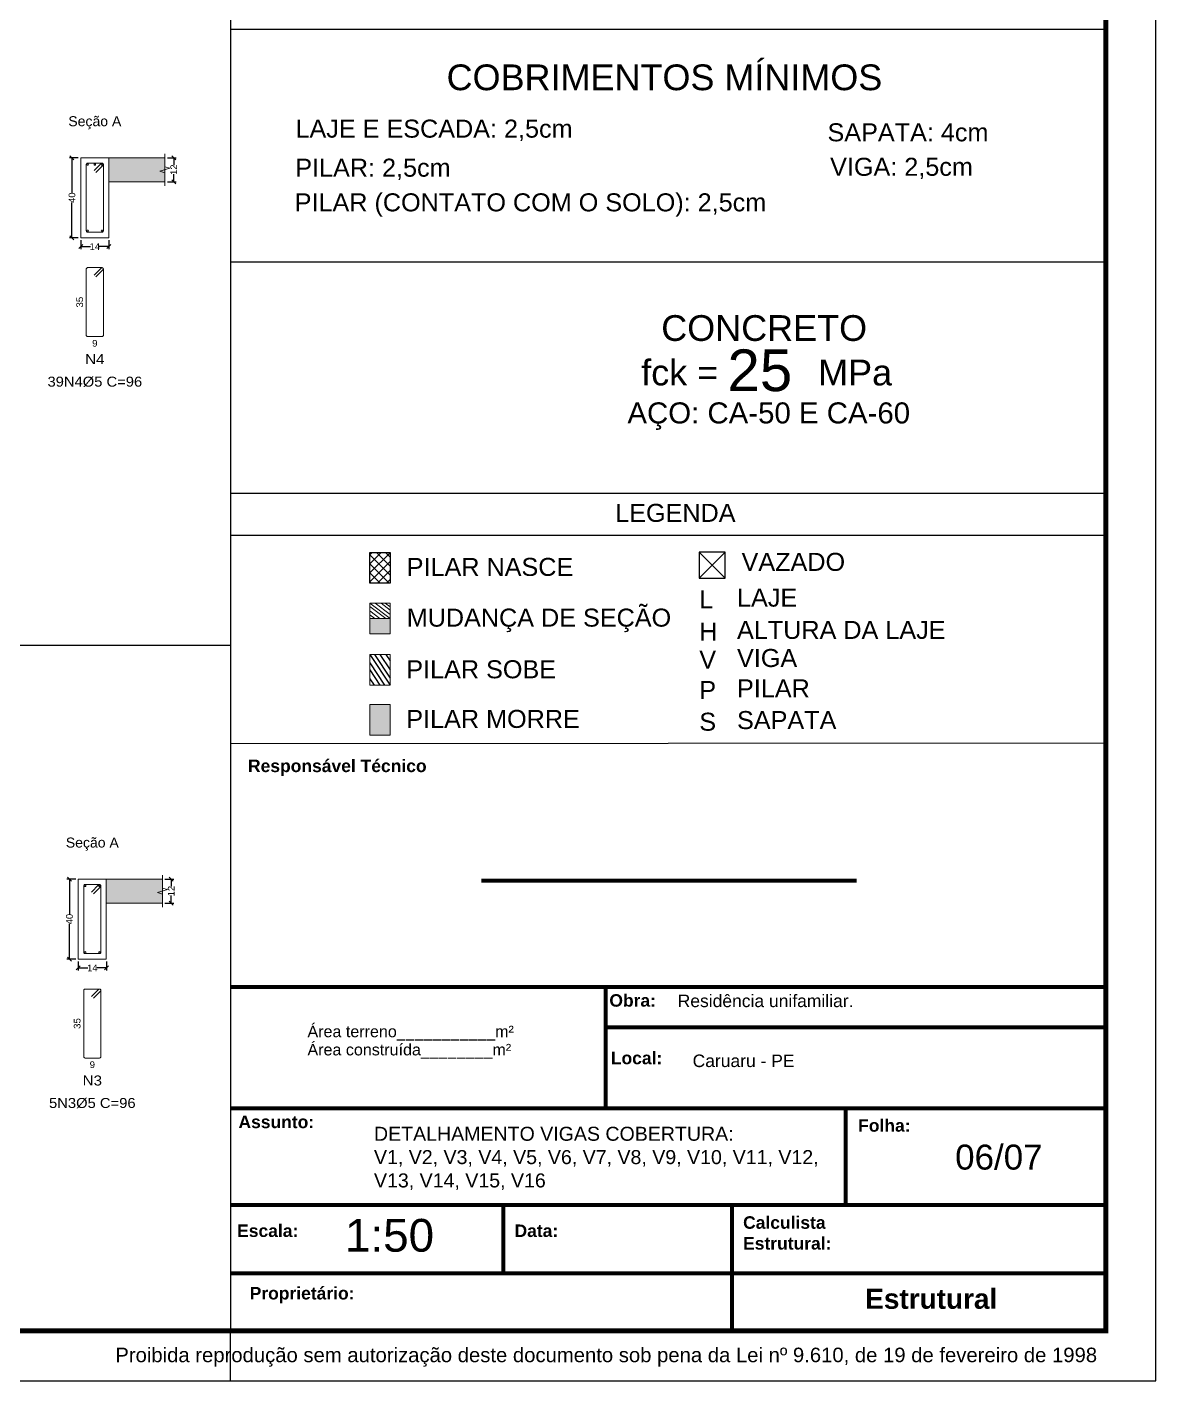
# Model space of a CAD drawing. Header units: centimetres. Extents: x 3194 to 3278, y -951 to -517.
# Drawn here: x 3255.85 to 3278.42, y -889.51 to -862.43 of the extents above; entities that cross this region are included whole.
import ezdxf
from ezdxf.enums import TextEntityAlignment as Align

# ---------------------------------------------------------------- set-up
doc = ezdxf.new("R2010")
doc.units = ezdxf.units.CM
for name, color, linetype, lineweight in [('ARM_LONGITUDINAL_Ø8', 32, 'Continuous', 9), ('ARM_TRANSVERSAL_Ø5', 120, 'Continuous', 9), ('G-ANNO-TEXT', 231, 'Continuous', 30), ('SEC_CONT_LAJES_CORTE', 8, 'Continuous', 9), ('SEC_CONT_VIG_CONCRETO_CORTE', 7, 'Continuous', 9), ('SEC_COTAS_SEC_DIM_VIGA', 8, 'Continuous', 0), ('SEC_COTAS_TEXTOS_DETALHE_ESTRIBOS', 8, 'Continuous', 0), ('SEC_REF_TXT_NOMES', 2, 'Continuous', 9), ('SEC_REF_TXT_POSICOES_ARM_ESTRIBOS', 7, 'Continuous', 9)]:
    doc.layers.add(name, color=color, linetype=linetype, lineweight=lineweight)
for name, color, linetype in [('ARQ-FOLHA', 7, 'Continuous'), ('Camada 1', 7, 'Continuous'), ('COTA CYPE', 31, 'Continuous'), ('PDF_1', 7, 'Continuous'), ('PDF_PILAR_BETAO', 7, 'Continuous'), ('PDF_Text', 7, 'Continuous')]:
    doc.layers.add(name, color=color, linetype=linetype)
doc.styles.add('ARIAL', font='arial.ttf')
doc.styles.add('Arial_1', font='arial.ttf')
doc.styles.add('Arial_2', font='arial.ttf', dxfattribs={"height": 5})
doc.styles.add('Arial_3', font='arial.ttf', dxfattribs={"height": 2.3})
doc.styles.add('Arial_B', font='arialbd.ttf', dxfattribs={"height": 2.5})
doc.styles.add('Arial_B_1', font='arialbd.ttf', dxfattribs={"height": 4})
doc.styles.add('CYPETXT', font='arial.ttf', dxfattribs={"height": 0.2})
doc.styles.add('CYPETXT_0.2', font='arial.ttf', dxfattribs={"height": 0.133333})
doc.styles.add('PDF Arial', font='arial.ttf')
doc.styles.add('TQS_ARIAL', font='arial.ttf')
doc.dimstyles.new('cype_oblique', dxfattribs={"dimtxt": 0.18, "dimasz": 0.18, "dimexe": 0.05, "dimexo": 0.05, "dimgap": 0, "dimtad": 0, "dimdec": 4, "dimzin": 0, "dimdsep": 46, "dimtxsty": 'CYPETXT_0.2', "dimblk": 'OBLIQUE', "dimtsz": 0.04, "dimcen": 0.09, "dimadec": 0, "dimazin": 0, "dimtfac": 1, "dimtdec": 4, "dimtofl": 0, "dimtmove": 2, "dimatfit": 3, "dimfxl": 1, "dimtolj": 1, "dimtzin": 0, "dimarcsym": 0})

# ---------------------------------------------------------------- blocks, each defined once
blk = doc.blocks.new('*D1377')
at = {"layer": 'Defpoints', "color": 0, "transparency": 16777216}
for p in [(3256.926, -866.64), (3257.486, -866.64), (3257.486, -866.818)]:
    blk.add_point(p, dxfattribs=at)
at = {"layer": 'SEC_COTAS_SEC_DIM_VIGA', "color": 0, "lineweight": -2, "transparency": 16777216}
for p, q in [((3256.886, -866.858), (3256.966, -866.778)), ((3256.926, -866.69), (3256.926, -866.868)), ((3256.926, -866.818), (3257.117, -866.818)), ((3257.486, -866.818), (3257.295, -866.818)), ((3257.446, -866.858), (3257.526, -866.778)), ((3257.486, -866.69), (3257.486, -866.868))]:
    blk.add_line(p, q, dxfattribs=at)
at = {"layer": 'SEC_COTAS_SEC_DIM_VIGA', "color": 0, "transparency": 16777216, "insert": (3257.206, -866.818), "char_height": 0.1333, "attachment_point": 5, "style": 'CYPETXT_0.2'}
blk.add_mtext('\\A1;14', dxfattribs=at)
blk = doc.blocks.new('_OBLIQUE')
at = {"color": 0, "linetype": 'ByBlock'}
blk.add_line((-0.5, -0.5), (0.5, 0.5), dxfattribs=at)
blk = doc.blocks.new('*D1378')
at = {"layer": 'Defpoints', "color": 0, "transparency": 16777216}
for p in [(3256.749, -865.04), (3256.926, -865.04), (3256.926, -866.64)]:
    blk.add_point(p, dxfattribs=at)
at = {"layer": 'SEC_COTAS_SEC_DIM_VIGA', "color": 0, "lineweight": -2, "transparency": 16777216}
for p, q in [((3256.876, -865.04), (3256.699, -865.04)), ((3256.789, -865.08), (3256.709, -865)), ((3256.749, -865.04), (3256.749, -865.742)), ((3256.749, -866.64), (3256.749, -865.938)), ((3256.876, -866.64), (3256.699, -866.64)), ((3256.789, -866.68), (3256.709, -866.6))]:
    blk.add_line(p, q, dxfattribs=at)
at = {"layer": 'SEC_COTAS_SEC_DIM_VIGA', "color": 0, "transparency": 16777216, "insert": (3256.749, -865.84), "char_height": 0.1333, "attachment_point": 5, "rotation": 90, "style": 'CYPETXT_0.2'}
blk.add_mtext('\\A1;40', dxfattribs=at)
blk = doc.blocks.new('*D1379')
at = {"layer": 'Defpoints', "color": 0, "transparency": 16777216}
for p in [(3258.606, -865.04), (3258.783, -865.04), (3258.606, -865.52)]:
    blk.add_point(p, dxfattribs=at)
at = {"layer": 'SEC_COTAS_SEC_DIM_VIGA', "color": 0, "lineweight": -2, "transparency": 16777216}
for p, q in [((3258.656, -865.04), (3258.833, -865.04)), ((3258.823, -865.08), (3258.743, -865)), ((3258.783, -865.04), (3258.783, -865.192)), ((3258.783, -865.52), (3258.783, -865.369)), ((3258.656, -865.52), (3258.833, -865.52)), ((3258.823, -865.56), (3258.743, -865.48))]:
    blk.add_line(p, q, dxfattribs=at)
at = {"layer": 'SEC_COTAS_SEC_DIM_VIGA', "color": 0, "transparency": 16777216, "insert": (3258.783, -865.28), "char_height": 0.1333, "attachment_point": 5, "rotation": 90, "style": 'CYPETXT_0.2'}
blk.add_mtext('\\A1;12', dxfattribs=at)
blk = doc.blocks.new('*D1553')
at = {"layer": 'Defpoints', "color": 0, "transparency": 16777216}
for p in [(3256.876, -881.069), (3257.436, -881.069), (3257.436, -881.246)]:
    blk.add_point(p, dxfattribs=at)
at = {"layer": 'SEC_COTAS_SEC_DIM_VIGA', "color": 0, "lineweight": -2, "transparency": 16777216}
for p, q in [((3256.876, -881.119), (3256.876, -881.296)), ((3257.436, -881.119), (3257.436, -881.296)), ((3256.836, -881.286), (3256.916, -881.206)), ((3256.876, -881.246), (3257.067, -881.246)), ((3257.436, -881.246), (3257.245, -881.246)), ((3257.396, -881.286), (3257.476, -881.206))]:
    blk.add_line(p, q, dxfattribs=at)
at = {"layer": 'SEC_COTAS_SEC_DIM_VIGA', "color": 0, "transparency": 16777216, "insert": (3257.156, -881.246), "char_height": 0.1333, "attachment_point": 5, "style": 'CYPETXT_0.2'}
blk.add_mtext('\\A1;14', dxfattribs=at)
blk = doc.blocks.new('*D1554')
at = {"layer": 'Defpoints', "color": 0, "transparency": 16777216}
for p in [(3256.698, -879.469), (3256.876, -879.469), (3256.876, -881.069)]:
    blk.add_point(p, dxfattribs=at)
at = {"layer": 'SEC_COTAS_SEC_DIM_VIGA', "color": 0, "lineweight": -2, "transparency": 16777216}
for p, q in [((3256.826, -879.469), (3256.648, -879.469)), ((3256.738, -879.509), (3256.658, -879.429)), ((3256.698, -879.469), (3256.698, -880.171)), ((3256.698, -881.069), (3256.698, -880.367)), ((3256.826, -881.069), (3256.648, -881.069)), ((3256.738, -881.109), (3256.658, -881.029))]:
    blk.add_line(p, q, dxfattribs=at)
at = {"layer": 'SEC_COTAS_SEC_DIM_VIGA', "color": 0, "transparency": 16777216, "insert": (3256.698, -880.269), "char_height": 0.1333, "attachment_point": 5, "rotation": 90, "style": 'CYPETXT_0.2'}
blk.add_mtext('\\A1;40', dxfattribs=at)
blk = doc.blocks.new('*D1555')
at = {"layer": 'Defpoints', "color": 0, "transparency": 16777216}
for p in [(3258.556, -879.469), (3258.733, -879.469), (3258.556, -879.949)]:
    blk.add_point(p, dxfattribs=at)
at = {"layer": 'SEC_COTAS_SEC_DIM_VIGA', "color": 0, "lineweight": -2, "transparency": 16777216}
for p, q in [((3258.606, -879.469), (3258.783, -879.469)), ((3258.773, -879.509), (3258.693, -879.429)), ((3258.733, -879.469), (3258.733, -879.62)), ((3258.733, -879.949), (3258.733, -879.797)), ((3258.606, -879.949), (3258.783, -879.949)), ((3258.773, -879.989), (3258.693, -879.909))]:
    blk.add_line(p, q, dxfattribs=at)
at = {"layer": 'SEC_COTAS_SEC_DIM_VIGA', "color": 0, "transparency": 16777216, "insert": (3258.733, -879.709), "char_height": 0.1333, "attachment_point": 5, "rotation": 90, "style": 'CYPETXT_0.2'}
blk.add_mtext('\\A1;12', dxfattribs=at)
blk = doc.blocks.new('FOLHA A1')
at = {"layer": 'ARQ-FOLHA'}
for p, q in [((841, -594), (841, 0)), ((656, -594), (656, -584)), ((0, -594), (841, -594))]:
    blk.add_line(p, q, dxfattribs=at)
at = {"layer": 'ARQ-FOLHA', "const_width": 1}
blk.add_lwpolyline([(25, -10), (25, -584), (831, -584), (831, -10), (25, -10)], dxfattribs=at)

msp = doc.modelspace()

# ---------------------------------------------------------------- hatches: boundary and pattern name
h = msp.add_hatch(color=256)
h.dxf.hatch_style = 1
h.paths.add_polyline_path([(3263.10732, -874.56704), (3263.10732, -874.2593), (3262.70408, -874.2593), (3262.70408, -874.56704)])
h = msp.add_hatch(color=256)
h.dxf.hatch_style = 1
h.paths.add_polyline_path([(3262.70408, -876.59087), (3263.10732, -876.59087), (3263.10732, -875.9754), (3262.70408, -875.9754)])
at = {"layer": 'COTA CYPE'}
h = msp.add_hatch(dxfattribs=at)
h.set_pattern_fill('ANSI37', color=256, scale=0.04)
h.set_pattern_definition([(45, (230.5201, -514.9423), (-0.089802561, 0.089802561), []), (135, (230.5201, -514.9423), (-0.089802561, -0.089802561), [])])
h.paths.add_polyline_path([(3263.10732, -872.93693), (3262.70408, -872.93693), (3262.70408, -873.55241), (3263.10732, -873.55241)])
at = {"layer": 'SEC_CONT_LAJES_CORTE', "true_color": 0xdad7d3}
for points in [[(3258.60607, -865.04019), (3257.48607, -865.04019), (3257.48607, -865.52019), (3258.60607, -865.52019)], [(3258.55566, -879.46895), (3257.43566, -879.46895), (3257.43566, -879.94895), (3258.55566, -879.94895)]]:
    msp.add_hatch(color=254, dxfattribs=at).paths.add_polyline_path(points)

# ---------------------------------------------------------------- linework, layer by layer
for p, q in [((3259.9194, -831.10749), (3259.9194, -888.50749)), ((3259.9194, -871.74774), (3277.4194, -871.74774)), ((3259.9194, -872.58953), (3277.4194, -872.58953)), ((3269.81004, -872.9285), (3269.28504, -873.4535)), ((3269.28504, -872.9285), (3269.81004, -873.4535)), ((3196.8194, -874.79363), (3259.9194, -874.79363)), ((3262.70408, -874.97688), (3263.10732, -875.59235)), ((3262.70408, -875.14139), (3262.99953, -875.59235)), ((3262.79785, -874.97688), (3263.10732, -875.44922)), ((3262.9057, -874.97688), (3263.10732, -875.28461)), ((3263.02528, -874.97688), (3263.10732, -875.10209)), ((3262.70408, -875.28461), (3262.9057, -875.59235)), ((3262.70408, -875.46232), (3262.78927, -875.59235)), ((3259.9194, -876.75625), (3277.4194, -876.74601)), ((3277.4194, -887.34939), (3267.4194, -887.34939)), ((3277.4194, -888.50749), (3277.4194, -887.34939)), ((3269.9464, -888.50749), (3277.4194, -888.50749))]:
    msp.add_line(p, q)
at = {"lineweight": 90}
for p, q in [((3272.4363, -879.50328), (3264.9363, -879.50328)), ((3259.9194, -881.62436), (3277.4194, -881.62436)), ((3267.4194, -884.05166), (3267.4194, -881.62436)), ((3267.4194, -882.42944), (3277.4194, -882.42944)), ((3259.9194, -884.05166), (3277.4194, -884.05166)), ((3259.9194, -884.05166), (3277.4194, -884.05166)), ((3272.2194, -885.98716), (3272.2194, -884.05166)), ((3259.9194, -885.98716), (3277.4194, -885.98716)), ((3265.37492, -887.34939), (3265.37492, -885.98716)), ((3269.9464, -888.50749), (3269.9464, -885.98716)), ((3259.9194, -887.34939), (3277.4194, -887.34939))]:
    msp.add_line(p, q, dxfattribs=at)
at = {"color": 8, "lineweight": 25}
for p, q in [((3277.4194, -887.34939), (3267.4194, -887.34939)), ((3277.4194, -888.50749), (3277.4194, -887.34939)), ((3267.4194, -888.50749), (3277.4194, -888.50749))]:
    msp.add_line(p, q, dxfattribs=at)
msp.add_lwpolyline([(3269.28504, -873.4535), (3269.81004, -873.4535), (3269.81004, -872.9285), (3269.28504, -872.9285), (3269.28504, -873.4535)])
at = {"layer": 'ARM_LONGITUDINAL_Ø8'}
for centre in [(3257.06207, -865.17619), (3257.20607, -865.17619), (3257.35007, -865.17619), (3257.06207, -866.50419), (3257.35007, -866.50419), (3257.01166, -879.60495), (3257.29966, -879.60495), (3257.01166, -880.93295), (3257.29966, -880.93295)]:
    msp.add_circle(centre, 0.016, dxfattribs=at)
at = {"layer": 'ARM_TRANSVERSAL_Ø5'}
for points in [[(3257.22703, -865.336), (3257.36845, -865.19458), (3257.37169, -865.19064), (3257.37409, -865.18614), (3257.37557, -865.18127), (3257.37607, -865.17619), (3257.37557, -865.17112), (3257.37409, -865.16624), (3257.37169, -865.16175), (3257.36845, -865.15781), (3257.36451, -865.15458), (3257.36002, -865.15217), (3257.35514, -865.15069), (3257.35007, -865.15019), (3257.06207, -865.15019), (3257.05212, -865.15217), (3257.04369, -865.15781), (3257.03805, -865.16624), (3257.03607, -865.17619), (3257.03607, -866.50419), (3257.03805, -866.51414), (3257.04369, -866.52258), (3257.05212, -866.52821), (3257.06207, -866.53019), (3257.35007, -866.53019), (3257.36002, -866.52821), (3257.36845, -866.52258), (3257.37409, -866.51414), (3257.37607, -866.50419), (3257.37607, -865.17619), (3257.37557, -865.17112), (3257.37409, -865.16624), (3257.37169, -865.16175), (3257.36845, -865.15781), (3257.36451, -865.15458), (3257.36002, -865.15217), (3257.35514, -865.15069), (3257.35007, -865.15019), (3257.345, -865.15069), (3257.34012, -865.15217), (3257.33563, -865.15458), (3257.33169, -865.15781), (3257.19026, -865.29923)], [(3257.22703, -867.42533), (3257.36845, -867.28391), (3257.37169, -867.27997), (3257.37409, -867.27548), (3257.37557, -867.2706), (3257.37607, -867.26553), (3257.37557, -867.26045), (3257.37409, -867.25558), (3257.37169, -867.25108), (3257.36845, -867.24714), (3257.36451, -867.24391), (3257.36002, -867.24151), (3257.35514, -867.24003), (3257.35007, -867.23953), (3257.06207, -867.23953), (3257.05212, -867.24151), (3257.04369, -867.24714), (3257.03805, -867.25558), (3257.03607, -867.26553), (3257.03607, -868.59353), (3257.03805, -868.60348), (3257.04369, -868.61191), (3257.05212, -868.61755), (3257.06207, -868.61953), (3257.35007, -868.61953), (3257.36002, -868.61755), (3257.36845, -868.61191), (3257.37409, -868.60348), (3257.37607, -868.59353), (3257.37607, -867.26553), (3257.37557, -867.26045), (3257.37409, -867.25558), (3257.37169, -867.25108), (3257.36845, -867.24714), (3257.36451, -867.24391), (3257.36002, -867.24151), (3257.35514, -867.24003), (3257.35007, -867.23953), (3257.345, -867.24003), (3257.34012, -867.24151), (3257.33563, -867.24391), (3257.33169, -867.24714), (3257.19026, -867.38856)], [(3257.17662, -879.76476), (3257.31804, -879.62334), (3257.32128, -879.6194), (3257.32368, -879.6149), (3257.32516, -879.61002), (3257.32566, -879.60495), (3257.32516, -879.59988), (3257.32368, -879.595), (3257.32128, -879.59051), (3257.31804, -879.58657), (3257.3141, -879.58333), (3257.30961, -879.58093), (3257.30473, -879.57945), (3257.29966, -879.57895), (3257.01166, -879.57895), (3257.00171, -879.58093), (3256.99327, -879.58657), (3256.98764, -879.595), (3256.98566, -879.60495), (3256.98566, -880.93295), (3256.98764, -880.9429), (3256.99327, -880.95134), (3257.00171, -880.95697), (3257.01166, -880.95895), (3257.29966, -880.95895), (3257.30961, -880.95697), (3257.31804, -880.95134), (3257.32368, -880.9429), (3257.32566, -880.93295), (3257.32566, -879.60495), (3257.32516, -879.59988), (3257.32368, -879.595), (3257.32128, -879.59051), (3257.31804, -879.58657), (3257.3141, -879.58333), (3257.30961, -879.58093), (3257.30473, -879.57945), (3257.29966, -879.57895), (3257.29459, -879.57945), (3257.28971, -879.58093), (3257.28521, -879.58333), (3257.28127, -879.58657), (3257.13985, -879.72799)], [(3257.17662, -881.85409), (3257.31804, -881.71267), (3257.32128, -881.70873), (3257.32368, -881.70424), (3257.32516, -881.69936), (3257.32566, -881.69429), (3257.32516, -881.68921), (3257.32368, -881.68434), (3257.32128, -881.67984), (3257.31804, -881.6759), (3257.3141, -881.67267), (3257.30961, -881.67026), (3257.30473, -881.66878), (3257.29966, -881.66829), (3257.01166, -881.66829), (3257.00171, -881.67026), (3256.99327, -881.6759), (3256.98764, -881.68434), (3256.98566, -881.69429), (3256.98566, -883.02229), (3256.98764, -883.03224), (3256.99327, -883.04067), (3257.00171, -883.04631), (3257.01166, -883.04829), (3257.29966, -883.04829), (3257.30961, -883.04631), (3257.31804, -883.04067), (3257.32368, -883.03224), (3257.32566, -883.02229), (3257.32566, -881.69429), (3257.32516, -881.68921), (3257.32368, -881.68434), (3257.32128, -881.67984), (3257.31804, -881.6759), (3257.3141, -881.67267), (3257.30961, -881.67026), (3257.30473, -881.66878), (3257.29966, -881.66829), (3257.29459, -881.66878), (3257.28971, -881.67026), (3257.28521, -881.67267), (3257.28127, -881.6759), (3257.13985, -881.81732)]]:
    msp.add_lwpolyline(points, dxfattribs=at)
at = {"layer": 'Camada 1', "color": 0, "lineweight": 25}
for p, q in [((3259.9194, -862.46678), (3277.4194, -862.46678)), ((3259.9194, -867.12014), (3277.4194, -867.12014)), ((3277.4194, -888.50749), (3277.4194, -870.79429))]:
    msp.add_line(p, q, dxfattribs=at)
at = {"layer": 'COTA CYPE'}
msp.add_lwpolyline([(3262.70408, -872.93693), (3263.10732, -872.93693), (3263.10732, -873.55241), (3262.70408, -873.55241)], close=True, dxfattribs=at)
at = {"layer": 'PDF_1', "lineweight": 18}
for points in [[(3262.70408, -874.97688), (3263.10732, -874.97688), (3263.10732, -875.59235), (3262.70408, -875.59235)], [(3262.70408, -875.9754), (3263.10732, -875.9754), (3263.10732, -876.59087), (3262.70408, -876.59087)]]:
    msp.add_lwpolyline(points, close=True, dxfattribs=at)
at = {"layer": 'PDF_PILAR_BETAO', "lineweight": 18}
for p, q in [((3262.70408, -873.95157), (3263.10732, -874.2593)), ((3262.70408, -874.01771), (3263.02065, -874.2593)), ((3262.70408, -874.10544), (3262.9057, -874.2593)), ((3262.80846, -873.95157), (3263.10732, -874.17965)), ((3262.92911, -873.95157), (3263.10732, -874.08757)), ((3263.01233, -873.95157), (3263.10732, -874.02406)), ((3262.70408, -874.18123), (3262.80638, -874.2593)), ((3263.10732, -874.2593), (3262.70408, -874.2593))]:
    msp.add_line(p, q, dxfattribs=at)
msp.add_lwpolyline([(3262.70408, -873.95157), (3263.10732, -873.95157), (3263.10732, -874.56704), (3262.70408, -874.56704)], close=True, dxfattribs=at)
at = {"layer": 'SEC_CONT_LAJES_CORTE', "color": 254, "true_color": 0xdad7d3}
for points in [[(3258.60607, -865.04019), (3257.48607, -865.04019), (3257.48607, -865.52019), (3258.60607, -865.52019)], [(3258.55566, -879.46895), (3257.43566, -879.46895), (3257.43566, -879.94895), (3258.55566, -879.94895)]]:
    msp.add_lwpolyline(points, close=True, dxfattribs=at)
at = {"layer": 'SEC_CONT_LAJES_CORTE'}
for points in [[(3258.60607, -865.04019), (3257.48607, -865.04019), (3257.48607, -865.52019), (3258.60607, -865.52019)], [(3258.60607, -864.96019), (3258.60607, -865.22019), (3258.70607, -865.25019), (3258.50607, -865.31019), (3258.60607, -865.34019), (3258.60607, -865.60019)], [(3258.55566, -879.46895), (3257.43566, -879.46895), (3257.43566, -879.94895), (3258.55566, -879.94895)], [(3258.55566, -879.38895), (3258.55566, -879.64895), (3258.65566, -879.67895), (3258.45566, -879.73895), (3258.55566, -879.76895), (3258.55566, -880.02895)]]:
    msp.add_lwpolyline(points, dxfattribs=at)
at = {"layer": 'SEC_CONT_VIG_CONCRETO_CORTE'}
for points in [[(3257.48607, -865.04019), (3256.92607, -865.04019), (3256.92607, -866.64019), (3257.48607, -866.64019), (3257.48607, -865.04019)], [(3257.43566, -879.46895), (3256.87566, -879.46895), (3256.87566, -881.06895), (3257.43566, -881.06895), (3257.43566, -879.46895)]]:
    msp.add_lwpolyline(points, close=True, dxfattribs=at)

# ---------------------------------------------------------------- block references
at = {"layer": 'ARQ-FOLHA', "xscale": 0.1, "yscale": 0.1, "zscale": 0.1}
msp.add_blockref('FOLHA A1', (3194.3194, -830.10749), dxfattribs=at)

# ---------------------------------------------------------------- texts
at = {"layer": 'Camada 1', "color": 0, "lineweight": 25, "style": 'TQS_ARIAL'}
for s, height, p in [('COBRIMENTOS MÍNIMOS', 0.5148933, (3264.23843, -863.68985)), ('LAJE E ESCADA: 2,5cm', 0.3604253, (3261.21772, -864.63915)), ('SAPATA: 4cm', 0.3604253, (3271.85391, -864.71257)), ('PILAR: 2,5cm', 0.3604253, (3261.21334, -865.42019)), ('VIGA: 2,5cm', 0.3604253, (3271.9064, -865.402)), ('PILAR (CONTATO COM O SOLO): 2,5cm', 0.3604253, (3261.20214, -866.11343)), ('CONCRETO', 0.514893, (3268.52968, -868.70466)), ('25', 0.834131, (3269.85329, -869.70932)), ('fck =          MPa', 0.5148933, (3268.12986, -869.59507)), ('AÇO: CA-50 E CA-60', 0.4208117, (3267.85353, -870.35556)), ('LEGENDA', 0.360425, (3267.6093, -872.32479)), ('PILAR NASCE', 0.3604253, (3263.44132, -873.40529)), ('VAZADO', 0.360425, (3270.13584, -873.3046)), ('L', 0.36043, (3269.29101, -874.05317)), ('LAJE', 0.360425, (3270.04507, -874.01989)), ('MUDANÇA DE SEÇÃO', 0.3604253, (3263.44132, -874.41992)), ('H', 0.36043, (3269.29101, -874.69852)), ('ALTURA DA LAJE', 0.3604253, (3270.04507, -874.66523)), ('V', 0.36043, (3269.29101, -875.26059)), ('VIGA', 0.360425, (3270.04507, -875.2273)), ('PILAR SOBE', 0.360425, (3263.43291, -875.4531)), ('PILAR', 0.360425, (3270.04507, -875.83481)), ('P', 0.36043, (3269.29101, -875.8681)), ('PILAR MORRE', 0.3604253, (3263.43291, -876.446)), ('S', 0.36043, (3269.29101, -876.50231)), ('SAPATA', 0.360425, (3270.04507, -876.46902))]:
    msp.add_text(s, height=height, dxfattribs=at).set_placement(p)
at = {"layer": 'G-ANNO-TEXT', "color": 7, "attachment_point": 1}
for s, insert, char_height, width, style in [('Responsável Técnico ', (3260.26811, -877.07964), 0.25, 4.4172981, 'Arial_B'), ('Obra:', (3267.49267, -881.77171), 0.25, 1.1223625, 'Arial_B'), ('Residência unifamiliar. ', (3268.8592, -881.78053), 0.25, 9.0831194, 'Arial_1'), ('Área terreno___________m²', (3261.4572, -882.40234), 0.23, 5.6599137, 'Arial_3'), ('Área construída________m²', (3261.4572, -882.76614), 0.23, 6.1970444, 'Arial_3'), ('Local:', (3267.5224, -882.92299), 0.25, 1.2345987, 'Arial_B'), ('Assunto:', (3260.07789, -884.20132), 0.25, 1.8118138, 'Arial_B'), ('Folha:', (3272.46623, -884.27252), 0.25, 1.2586494, 'Arial_B'), ('06/07', (3274.40589, -884.78046), 0.5, 2.1645562, 'Arial_2'), ('1:50', (3262.20769, -886.2674), 0.65491, 10.0806393, 'Arial_1'), ('Calculista Estrutural:', (3270.16625, -886.21413), 0.25, 2.1767666, 'Arial_B'), ('Escala:', (3260.05115, -886.3785), 0.25, 1.4670881, 'Arial_B'), ('Data:', (3265.59674, -886.3785), 0.25, 1.0502106, 'Arial_B'), ('Proprietário: ', (3260.3018, -887.62818), 0.25, 2.6616025, 'Arial_B'), ('Estrutural', (3272.60818, -887.66487), 0.4, 3.2147669, 'Arial_B_1'), ('Proibida reprodução sem autorização deste documento sob pena da Lei nº 9.610, de 19 de fevereiro de 1998', (3257.61566, -888.84247), 0.29, 23.7700344, 'ARIAL')]:
    msp.add_mtext(s, dxfattribs=dict(at, insert=insert, char_height=char_height, width=width, style=style))
at = {"layer": 'PDF_Text', "attachment_point": 7, "style": 'PDF Arial'}
for s, insert, char_height, width in [('\\pxi-3,l4,t4;Caruaru - PE', (3268.90709, -883.23294), 0.2499995, 8.7875396), ('DETALHAMENTO VIGAS COBERTURA: \\PV1, V2, V3, V4, V5, V6, V7, V8, V9, V10, V11, V12, V13, V14, V15, V16', (3262.78678, -885.68916), 0.2798937, 9.4105784)]:
    msp.add_mtext(s, dxfattribs=dict(at, insert=insert, char_height=char_height, width=width))
at = {"layer": 'SEC_COTAS_TEXTOS_DETALHE_ESTRIBOS', "style": 'CYPETXT', "width": 1.042546}
for p, p2 in [((3256.9694, -868.03753), (3256.9694, -867.82153)), ((3256.91899, -882.46629), (3256.91899, -882.25029))]:
    msp.add_text('35', height=0.133333, rotation=90, dxfattribs=at).set_placement(p, p2, align=Align.FIT)
for p, p2 in [((3257.15207, -868.81953), (3257.26007, -868.81953)), ((3257.10166, -883.24829), (3257.20966, -883.24829))]:
    msp.add_text('9', height=0.13333, dxfattribs=at).set_placement(p, p2, align=Align.FIT)
at = {"layer": 'SEC_REF_TXT_NOMES', "style": 'CYPETXT', "width": 1.002256}
for p, p2 in [((3256.67657, -864.41019), (3257.73557, -864.41019)), ((3256.62616, -878.83895), (3257.68516, -878.83895))]:
    msp.add_text('Seção A', height=0.2, dxfattribs=at).set_placement(p, p2, align=Align.FIT)
at = {"layer": 'SEC_REF_TXT_POSICOES_ARM_ESTRIBOS', "style": 'CYPETXT'}
for s, width, p, p2 in [('N4', 1.083541, (3257.01257, -869.16953), (3257.39957, -869.16953)), ('39N4%%c5 C=96', 1.055186, (3256.25957, -869.61953), (3258.15257, -869.61953)), ('N3', 1.083541, (3256.96216, -883.59829), (3257.34916, -883.59829)), ('5N3%%c5 C=96', 1.056384, (3256.29016, -884.04829), (3258.02116, -884.04829))]:
    msp.add_text(s, height=0.2, dxfattribs=dict(at, width=width)).set_placement(p, p2, align=Align.FIT)

# ---------------------------------------------------------------- dimensions: what is measured, and where the dimension line sits
at = {"layer": 'SEC_COTAS_SEC_DIM_VIGA'}
for p1, p2, distance, text, picture, middle in [((3256.92607, -866.64019), (3256.92607, -865.04019), 0.17733, '40', '*D1378', (3256.74874, -865.84019)), ((3258.60607, -865.52019), (3258.60607, -865.04019), -0.17733, '12', '*D1379', (3258.7834, -865.28019)), ((3256.92607, -866.64019), (3257.48607, -866.64019), -0.17733, '14', '*D1377', (3257.20607, -866.81753)), ((3256.87566, -881.06895), (3256.87566, -879.46895), 0.17733, '40', '*D1554', (3256.69832, -880.26895)), ((3258.55566, -879.94895), (3258.55566, -879.46895), -0.17733, '12', '*D1555', (3258.73299, -879.70895)), ((3256.87566, -881.06895), (3257.43566, -881.06895), -0.17733, '14', '*D1553', (3257.15566, -881.24629))]:
    dim = msp.add_aligned_dim(p1=p1, p2=p2, distance=distance, text=text, dimstyle='cype_oblique', dxfattribs=at)
    dim.commit()
    dim.dimension.update_dxf_attribs({"geometry": picture, "text_midpoint": middle})

doc.saveas('drawing.dxf')
